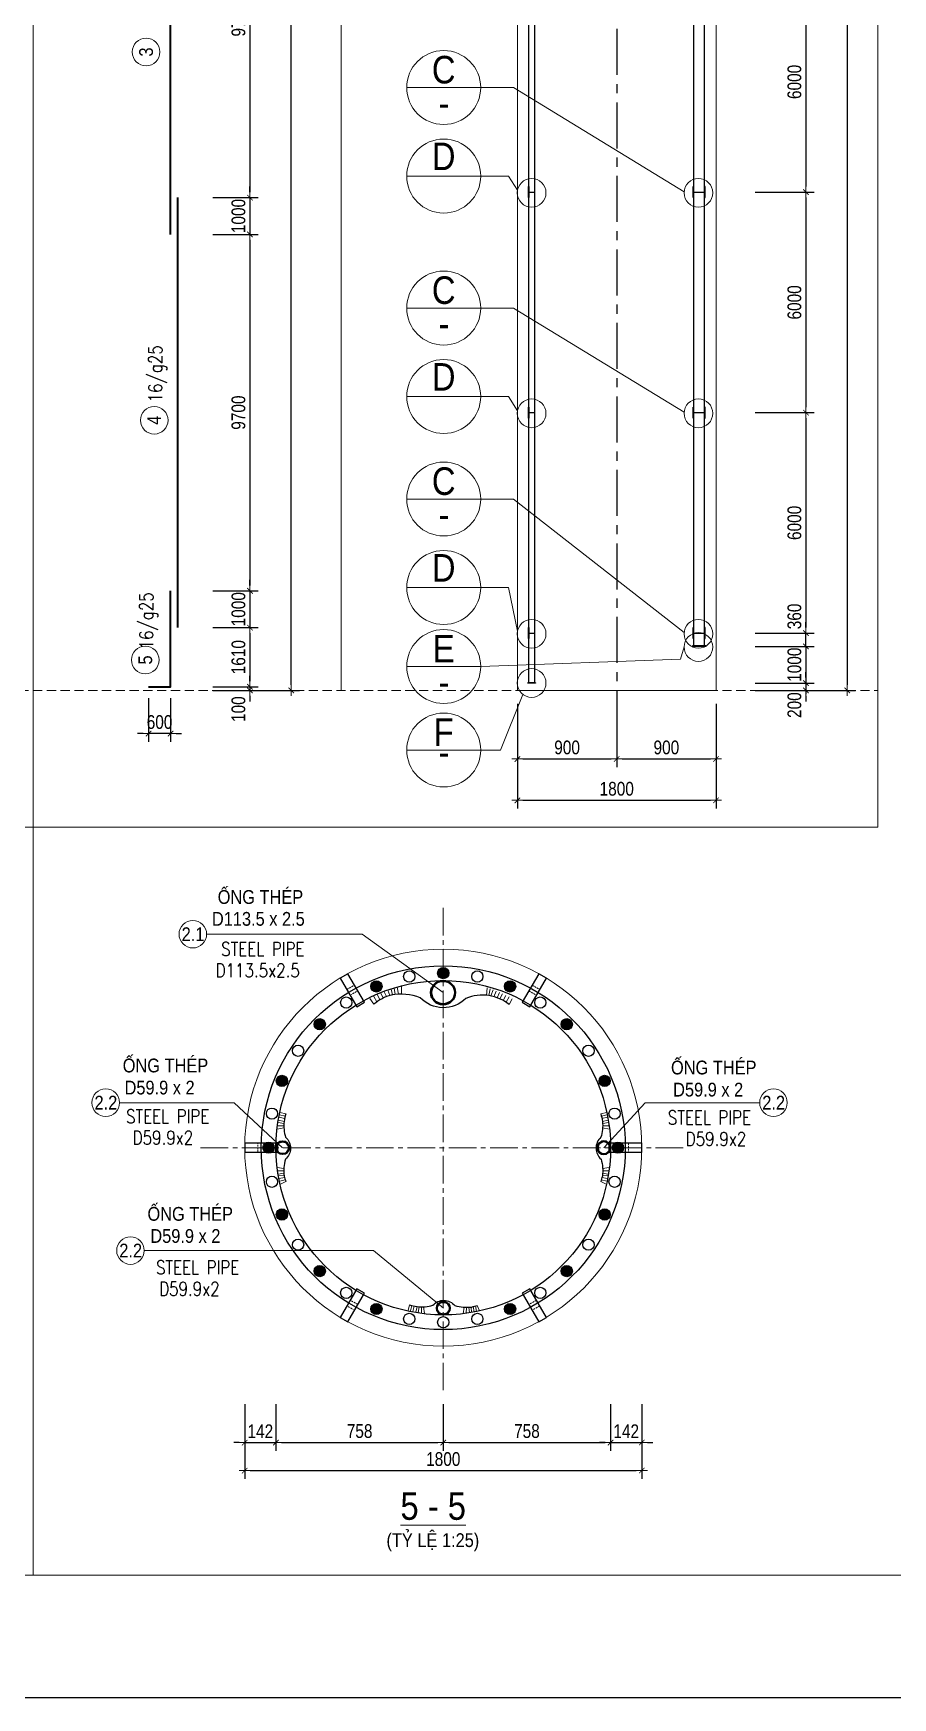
# Model space of a CAD drawing. Header units: millimetres. Extents: x -2123450 to -961021, y -260876 to 649159.
# Drawn here: x -1474766 to -1451394, y 317910 to 363203 of the extents above; entities that cross this region are included whole.
import ezdxf
from ezdxf.enums import TextEntityAlignment as Align

# ---------------------------------------------------------------- set-up
doc = ezdxf.new("R2010")
doc.units = ezdxf.units.MM
doc.header["$LTSCALE"] = 1000
doc.header["$MEASUREMENT"] = 0
doc.header["$PDMODE"] = 66
for name, pattern in [('CENTER', [2, 1.25, -0.25, 0.25, -0.25]), ('CENTER2', [1.125, 0.75, -0.125, 0.125, -0.125]), ('HIDDEN', [0.375, 0.25, -0.125])]:
    doc.linetypes.add(name, pattern=pattern)
doc.layers.get('0').update_dxf_attribs({"linetype": 'CONTINUOUS'})
doc.layers.get('DEFPOINTS').update_dxf_attribs({"linetype": 'CONTINUOUS'})
for name, color, linetype in [('01AXIS', 5, 'CENTER'), ('03BORER', 3, 'CONTINUOUS'), ('05STEEL', 4, 'CONTINUOUS'), ('KCS_BORDER', 3, 'CONTINUOUS'), ('NDC_S_REBAR DES.', 2, 'CONTINUOUS'), ('TEXT', 7, 'CONTINUOUS')]:
    doc.layers.add(name, color=color, linetype=linetype)
for name, color, linetype, lineweight in [('NDC_S_AXIS', 5, 'CENTER2', 15), ('NDC_S_CONTINUOUS', 3, 'CONTINUOUS', 20), ('NDC_S_DIM', 1, 'CONTINUOUS', 9), ('NDC_S_FOUNDATION NAME', 7, 'CONTINUOUS', 20), ('NDC_S_HATCH MATERIAL', 8, 'CONTINUOUS', 13), ('NDC_S_LEADER', 1, 'CONTINUOUS', 9), ('NDC_S_REBAR', 4, 'CONTINUOUS', 35), ('NDC_S_REBAR NO.', 7, 'CONTINUOUS', 20), ('NDC_S_REBAR NO. BOX', 1, 'CONTINUOUS', 9), ('NDC_S_REBAR SECTION', 6, 'CONTINUOUS', 25), ('NDC_S_STIRRUP', 2, 'CONTINUOUS', 25), ('NDC_S_VN TITLE', 6, 'CONTINUOUS', 9)]:
    doc.layers.add(name, color=color, linetype=linetype, lineweight=lineweight)
doc.styles.add('NDC_ARIAL', font='arial.ttf', dxfattribs={"width": 0.8})
doc.styles.add('NDC_ROMANS', font='romans.shx', dxfattribs={"width": 0.8, "bigfont": 'vns.shx'})
doc.styles.get("Standard").update_dxf_attribs({"font": 'romans.shx', "bigfont": 'vns.shx'})
doc.dimstyles.new('NDC_1-150', dxfattribs={"dimscale": 150, "dimtxt": 2.5, "dimasz": 1, "dimexe": 1.5, "dimexo": 0, "dimgap": 0.8, "dimtad": 1, "dimdec": 0, "dimdsep": 46, "dimtxsty": 'NDC_ARIAL', "dimblk": 'DIMMARK', "dimcen": 49999.938995, "dimdle": 1.5, "dimclrd": 1, "dimclre": 1, "dimclrt": 3, "dimadec": 0, "dimazin": 0, "dimtfac": 1, "dimtdec": 0, "dimtix": 1, "dimtmove": 2, "dimatfit": 3, "dimfxl": 1, "dimarcsym": 0})
doc.dimstyles.new('NDC_1-150(25)', dxfattribs={"dimscale": 150, "dimtxt": 2.5, "dimasz": 1, "dimexe": 1.5, "dimexo": 0, "dimgap": 0.8, "dimtad": 1, "dimdec": 0, "dimlfac": 0.166667, "dimdsep": 46, "dimtxsty": 'NDC_ARIAL', "dimblk": 'DIMMARK', "dimcen": 49999.938995, "dimdle": 1.5, "dimclrd": 1, "dimclre": 1, "dimclrt": 3, "dimadec": 0, "dimazin": 0, "dimtfac": 1, "dimtdec": 0, "dimtix": 1, "dimtmove": 2, "dimatfit": 3, "dimfxl": 1, "dimarcsym": 0})

# ---------------------------------------------------------------- blocks, each defined once
blk = doc.blocks.new('chi tiet noi coc')
at = {"layer": 'NDC_S_CONTINUOUS', "elevation": 0}
blk.add_lwpolyline([(-18668.8, 9456.5), (6089, 9456.5), (6089, -10892.5), (-18668.8, -10892.5)], close=True, dxfattribs=at)
blk = doc.blocks.new('detail_201409111408')
at = {"layer": '03BORER'}
blk.add_line((-25, 0), (25, 0), dxfattribs=at)
for points in [[(-26.9, -24.9), (-25, -24.9), (-25, 24.9), (-26.9, 24.9)], [(26.9, -24.9), (25, -24.9), (25, 24.9), (26.9, 24.9)]]:
    blk.add_lwpolyline(points, close=True, dxfattribs=at)
blk = doc.blocks.new('*U204')
at = {"layer": 'KCS_BORDER', "xscale": 6, "yscale": 6, "zscale": 6}
blk.add_blockref('detail_201409111408', (0, 0), dxfattribs=at)
blk = doc.blocks.new('detail_201409111407')
at = {"layer": 'KCS_BORDER'}
blk.add_line((-12.5, 0), (12.5, 0), dxfattribs=at)
for points in [[(-14.4, -24.9), (-12.5, -24.9), (-12.5, 24.9), (-14.4, 24.9)], [(14.4, -24.9), (12.5, -24.9), (12.5, 24.9), (14.4, 24.9)]]:
    blk.add_lwpolyline(points, close=True, dxfattribs=at)
blk = doc.blocks.new('*U205')
at = {"layer": 'KCS_BORDER', "xscale": 6, "yscale": 6, "zscale": 6}
blk.add_blockref('detail_201409111407', (0, 0), dxfattribs=at)
blk = doc.blocks.new('DIMMARK')
at = {"layer": 'NDC_S_DIM', "color": 1}
blk.add_line((-1.5, 0), (1, 0), dxfattribs=at)
at = {"layer": 'NDC_S_DIM', "color": 2, "const_width": 0.15}
blk.add_lwpolyline([(-0.5, -0.5), (0.5, 0.5)], dxfattribs=at)
blk = doc.blocks.new('*D2285')
at = {"layer": 'DEFPOINTS', "color": 0, "transparency": 16777216}
for p in [(44389, -36311), (44389, -42311), (45770, -42311)]:
    blk.add_point(p, dxfattribs=at)
at = {"layer": 'NDC_S_DIM', "color": 1, "lineweight": -2, "transparency": 16777216}
for p, q in [((44389, -36311), (45995, -36311)), ((45770, -36461), (45770, -42161)), ((44389, -42311), (45995, -42311))]:
    blk.add_line(p, q, dxfattribs=at)
at = {"layer": 'NDC_S_DIM', "color": 1, "lineweight": -2, "transparency": 16777216, "xscale": 150, "yscale": 150, "zscale": 150}
for p, rotation in [((45770, -36311), 90), ((45770, -42311), 270)]:
    blk.add_blockref('DIMMARK', p, dxfattribs=dict(at, rotation=rotation))
at = {"layer": 'NDC_S_DIM', "color": 3, "transparency": 16777216, "insert": (45458, -39311), "char_height": 375, "attachment_point": 5, "rotation": 90, "style": 'NDC_ARIAL'}
blk.add_mtext('6000', dxfattribs=at)
blk = doc.blocks.new('*D2286')
at = {"layer": 'DEFPOINTS', "color": 0, "transparency": 16777216}
for p in [(44389, -54671), (44389, -55671), (45770, -55671)]:
    blk.add_point(p, dxfattribs=at)
at = {"layer": 'NDC_S_DIM', "color": 1, "lineweight": -2, "transparency": 16777216}
for p, q in [((44389, -54671), (45995, -54671)), ((45770, -54521), (45770, -54371)), ((45770, -54671), (45770, -55671)), ((44389, -55671), (45995, -55671)), ((45770, -55821), (45770, -55971))]:
    blk.add_line(p, q, dxfattribs=at)
at = {"layer": 'NDC_S_DIM', "color": 1, "lineweight": -2, "transparency": 16777216, "xscale": 150, "yscale": 150, "zscale": 150}
for p, rotation in [((45770, -54671), 270), ((45770, -55671), 90)]:
    blk.add_blockref('DIMMARK', p, dxfattribs=dict(at, rotation=rotation))
at = {"layer": 'NDC_S_DIM', "color": 3, "transparency": 16777216, "insert": (45458, -55171), "char_height": 375, "attachment_point": 5, "rotation": 90, "style": 'NDC_ARIAL'}
blk.add_mtext('1000', dxfattribs=at)
blk = doc.blocks.new('*D2287')
at = {"layer": 'DEFPOINTS', "color": 0, "transparency": 16777216}
for p in [(44389, -55671), (44389, -55871), (45770, -55871)]:
    blk.add_point(p, dxfattribs=at)
at = {"layer": 'NDC_S_DIM', "color": 1, "lineweight": -2, "transparency": 16777216}
for p, q in [((44389, -55671), (45995, -55671)), ((45770, -55521), (45770, -55371)), ((45770, -55671), (45770, -55871)), ((44389, -55871), (45995, -55871)), ((45770, -56021), (45770, -56171))]:
    blk.add_line(p, q, dxfattribs=at)
at = {"layer": 'NDC_S_DIM', "color": 1, "lineweight": -2, "transparency": 16777216, "xscale": 150, "yscale": 150, "zscale": 150}
for p, rotation in [((45770, -55671), 270), ((45770, -55871), 90)]:
    blk.add_blockref('DIMMARK', p, dxfattribs=dict(at, rotation=rotation))
at = {"layer": 'NDC_S_DIM', "color": 3, "transparency": 16777216, "insert": (45458, -56270), "char_height": 375, "attachment_point": 5, "rotation": 90, "style": 'NDC_ARIAL'}
blk.add_mtext('200', dxfattribs=at)
blk = doc.blocks.new('*D2288')
at = {"layer": 'DEFPOINTS', "color": 0, "transparency": 16777216}
for p in [(44389, -5871), (44389, -55871), (46895, -55871)]:
    blk.add_point(p, dxfattribs=at)
at = {"layer": 'NDC_S_DIM', "color": 1, "lineweight": -2, "transparency": 16777216}
for p, q in [((44389, -5871), (47120, -5871)), ((46895, -6021), (46895, -55721)), ((44389, -55871), (47120, -55871))]:
    blk.add_line(p, q, dxfattribs=at)
at = {"layer": 'NDC_S_DIM', "color": 1, "lineweight": -2, "transparency": 16777216, "xscale": 150, "yscale": 150, "zscale": 150}
for p, rotation in [((46895, -5871), 90), ((46895, -55871), 270)]:
    blk.add_blockref('DIMMARK', p, dxfattribs=dict(at, rotation=rotation))
at = {"layer": 'NDC_S_DIM', "color": 3, "transparency": 16777216, "insert": (46583, -30871), "char_height": 375, "attachment_point": 5, "rotation": 90, "style": 'NDC_ARIAL'}
blk.add_mtext('50000', dxfattribs=at)
blk = doc.blocks.new('*D2292')
at = {"layer": 'DEFPOINTS', "color": 0, "transparency": 16777216}
for p in [(29642, -32761), (29642, -42461), (30650, -42461)]:
    blk.add_point(p, dxfattribs=at)
at = {"layer": 'NDC_S_DIM', "color": 1, "lineweight": -2, "transparency": 16777216}
for p, q in [((29642, -32761), (30875, -32761)), ((30650, -32911), (30650, -42311)), ((29642, -42461), (30875, -42461))]:
    blk.add_line(p, q, dxfattribs=at)
at = {"layer": 'NDC_S_DIM', "color": 1, "lineweight": -2, "transparency": 16777216, "xscale": 150, "yscale": 150, "zscale": 150}
for p, rotation in [((30650, -32761), 90), ((30650, -42461), 270)]:
    blk.add_blockref('DIMMARK', p, dxfattribs=dict(at, rotation=rotation))
at = {"layer": 'NDC_S_DIM', "color": 3, "transparency": 16777216, "insert": (30338, -37611), "char_height": 375, "attachment_point": 5, "rotation": 90, "style": 'NDC_ARIAL'}
blk.add_mtext('9700', dxfattribs=at)
blk = doc.blocks.new('*D2293')
at = {"layer": 'DEFPOINTS', "color": 0, "transparency": 16777216}
for p in [(29642, -42461), (29642, -43461), (30650, -43461)]:
    blk.add_point(p, dxfattribs=at)
at = {"layer": 'NDC_S_DIM', "color": 1, "lineweight": -2, "transparency": 16777216}
for p, q in [((29642, -42461), (30875, -42461)), ((30650, -42311), (30650, -42161)), ((30650, -42461), (30650, -43461)), ((29642, -43461), (30875, -43461)), ((30650, -43611), (30650, -43761))]:
    blk.add_line(p, q, dxfattribs=at)
at = {"layer": 'NDC_S_DIM', "color": 1, "lineweight": -2, "transparency": 16777216, "xscale": 150, "yscale": 150, "zscale": 150}
for p, rotation in [((30650, -42461), 270), ((30650, -43461), 90)]:
    blk.add_blockref('DIMMARK', p, dxfattribs=dict(at, rotation=rotation))
at = {"layer": 'NDC_S_DIM', "color": 3, "transparency": 16777216, "insert": (30338, -42961), "char_height": 375, "attachment_point": 5, "rotation": 90, "style": 'NDC_ARIAL'}
blk.add_mtext('1000', dxfattribs=at)
blk = doc.blocks.new('*D2294')
at = {"layer": 'DEFPOINTS', "color": 0, "transparency": 16777216}
for p in [(29642, -43461), (29642, -53161), (30650, -53161)]:
    blk.add_point(p, dxfattribs=at)
at = {"layer": 'NDC_S_DIM', "color": 1, "lineweight": -2, "transparency": 16777216}
for p, q in [((29642, -43461), (30875, -43461)), ((30650, -43611), (30650, -53011)), ((29642, -53161), (30875, -53161))]:
    blk.add_line(p, q, dxfattribs=at)
at = {"layer": 'NDC_S_DIM', "color": 1, "lineweight": -2, "transparency": 16777216, "xscale": 150, "yscale": 150, "zscale": 150}
for p, rotation in [((30650, -43461), 90), ((30650, -53161), 270)]:
    blk.add_blockref('DIMMARK', p, dxfattribs=dict(at, rotation=rotation))
at = {"layer": 'NDC_S_DIM', "color": 3, "transparency": 16777216, "insert": (30338, -48311), "char_height": 375, "attachment_point": 5, "rotation": 90, "style": 'NDC_ARIAL'}
blk.add_mtext('9700', dxfattribs=at)
blk = doc.blocks.new('*D2295')
at = {"layer": 'DEFPOINTS', "color": 0, "transparency": 16777216}
for p in [(29642, -55771), (29642, -55871), (30650, -55871)]:
    blk.add_point(p, dxfattribs=at)
at = {"layer": 'NDC_S_DIM', "color": 1, "lineweight": -2, "transparency": 16777216}
for p, q in [((30650, -55621), (30650, -55471)), ((29642, -55771), (30875, -55771)), ((29642, -55871), (30875, -55871)), ((30650, -55771), (30650, -55871)), ((30650, -56021), (30650, -56171))]:
    blk.add_line(p, q, dxfattribs=at)
at = {"layer": 'NDC_S_DIM', "color": 1, "lineweight": -2, "transparency": 16777216, "xscale": 150, "yscale": 150, "zscale": 150}
for p, rotation in [((30650, -55771), 270), ((30650, -55871), 90)]:
    blk.add_blockref('DIMMARK', p, dxfattribs=dict(at, rotation=rotation))
at = {"layer": 'NDC_S_DIM', "color": 3, "transparency": 16777216, "insert": (30338, -56380), "char_height": 375, "attachment_point": 5, "rotation": 90, "style": 'NDC_ARIAL'}
blk.add_mtext('100', dxfattribs=at)
blk = doc.blocks.new('*D2296')
at = {"layer": 'DEFPOINTS', "color": 0, "transparency": 16777216}
for p in [(29642, -5871), (31775, -5871), (29642, -55871)]:
    blk.add_point(p, dxfattribs=at)
at = {"layer": 'NDC_S_DIM', "color": 1, "lineweight": -2, "transparency": 16777216}
for p, q in [((29642, -5871), (32000, -5871)), ((31775, -55721), (31775, -6021)), ((29642, -55871), (32000, -55871))]:
    blk.add_line(p, q, dxfattribs=at)
at = {"layer": 'NDC_S_DIM', "color": 1, "lineweight": -2, "transparency": 16777216, "xscale": 150, "yscale": 150, "zscale": 150}
for p, rotation in [((31775, -5871), 90), ((31775, -55871), 270)]:
    blk.add_blockref('DIMMARK', p, dxfattribs=dict(at, rotation=rotation))
at = {"layer": 'NDC_S_DIM', "color": 3, "transparency": 16777216, "insert": (31463, -30871), "char_height": 375, "attachment_point": 5, "rotation": 90, "style": 'NDC_ARIAL'}
blk.add_mtext('50000', dxfattribs=at)
blk = doc.blocks.new('*D2297')
at = {"layer": 'DEFPOINTS', "color": 0, "transparency": 16777216}
for p in [(44389, -42311), (44389, -48311), (45770, -48311)]:
    blk.add_point(p, dxfattribs=at)
at = {"layer": 'NDC_S_DIM', "color": 1, "lineweight": -2, "transparency": 16777216}
for p, q in [((44389, -42311), (45995, -42311)), ((45770, -42461), (45770, -48161)), ((44389, -48311), (45995, -48311))]:
    blk.add_line(p, q, dxfattribs=at)
at = {"layer": 'NDC_S_DIM', "color": 1, "lineweight": -2, "transparency": 16777216, "xscale": 150, "yscale": 150, "zscale": 150}
for p, rotation in [((45770, -42311), 90), ((45770, -48311), 270)]:
    blk.add_blockref('DIMMARK', p, dxfattribs=dict(at, rotation=rotation))
at = {"layer": 'NDC_S_DIM', "color": 3, "transparency": 16777216, "insert": (45458, -45311), "char_height": 375, "attachment_point": 5, "rotation": 90, "style": 'NDC_ARIAL'}
blk.add_mtext('6000', dxfattribs=at)
blk = doc.blocks.new('*D2260')
at = {"layer": 'DEFPOINTS', "color": 0, "transparency": 16777216}
for p in [(37925, -56235), (40625, -56235), (40625, -57736)]:
    blk.add_point(p, dxfattribs=at)
at = {"layer": 'NDC_S_DIM', "color": 1, "lineweight": -2, "transparency": 16777216}
for p, q in [((37925, -56235), (37925, -57961)), ((40625, -56235), (40625, -57961)), ((38075, -57736), (40475, -57736))]:
    blk.add_line(p, q, dxfattribs=at)
at = {"layer": 'NDC_S_DIM', "color": 1, "lineweight": -2, "transparency": 16777216, "xscale": 150, "yscale": 150, "zscale": 150, "rotation": 180}
blk.add_blockref('DIMMARK', (37925, -57736), dxfattribs=at)
at = {"layer": 'NDC_S_DIM', "color": 1, "lineweight": -2, "transparency": 16777216, "xscale": 150, "yscale": 150, "zscale": 150}
blk.add_blockref('DIMMARK', (40625, -57736), dxfattribs=at)
at = {"layer": 'NDC_S_DIM', "color": 3, "transparency": 16777216, "insert": (39275, -57424), "char_height": 375, "attachment_point": 5, "style": 'NDC_ARIAL'}
blk.add_mtext('900', dxfattribs=at)
blk = doc.blocks.new('*D2261')
at = {"layer": 'DEFPOINTS', "color": 0, "transparency": 16777216}
for p in [(40625, -56235), (43325, -56235), (43325, -57736)]:
    blk.add_point(p, dxfattribs=at)
at = {"layer": 'NDC_S_DIM', "color": 1, "lineweight": -2, "transparency": 16777216}
for p, q in [((40625, -56235), (40625, -57961)), ((43325, -56235), (43325, -57961)), ((40775, -57736), (43175, -57736))]:
    blk.add_line(p, q, dxfattribs=at)
at = {"layer": 'NDC_S_DIM', "color": 1, "lineweight": -2, "transparency": 16777216, "xscale": 150, "yscale": 150, "zscale": 150, "rotation": 180}
blk.add_blockref('DIMMARK', (40625, -57736), dxfattribs=at)
at = {"layer": 'NDC_S_DIM', "color": 1, "lineweight": -2, "transparency": 16777216, "xscale": 150, "yscale": 150, "zscale": 150}
blk.add_blockref('DIMMARK', (43325, -57736), dxfattribs=at)
at = {"layer": 'NDC_S_DIM', "color": 3, "transparency": 16777216, "insert": (41975, -57424), "char_height": 375, "attachment_point": 5, "style": 'NDC_ARIAL'}
blk.add_mtext('900', dxfattribs=at)
blk = doc.blocks.new('*D2262')
at = {"layer": 'DEFPOINTS', "color": 0, "transparency": 16777216}
for p in [(37925, -56235), (43325, -56235), (43325, -58861)]:
    blk.add_point(p, dxfattribs=at)
at = {"layer": 'NDC_S_DIM', "color": 1, "lineweight": -2, "transparency": 16777216}
for p, q in [((37925, -56235), (37925, -59086)), ((43325, -56235), (43325, -59086)), ((38075, -58861), (43175, -58861))]:
    blk.add_line(p, q, dxfattribs=at)
at = {"layer": 'NDC_S_DIM', "color": 1, "lineweight": -2, "transparency": 16777216, "xscale": 150, "yscale": 150, "zscale": 150, "rotation": 180}
blk.add_blockref('DIMMARK', (37925, -58861), dxfattribs=at)
at = {"layer": 'NDC_S_DIM', "color": 1, "lineweight": -2, "transparency": 16777216, "xscale": 150, "yscale": 150, "zscale": 150}
blk.add_blockref('DIMMARK', (43325, -58861), dxfattribs=at)
at = {"layer": 'NDC_S_DIM', "color": 3, "transparency": 16777216, "insert": (40625, -58549), "char_height": 375, "attachment_point": 5, "style": 'NDC_ARIAL'}
blk.add_mtext('1800', dxfattribs=at)
blk = doc.blocks.new('*D2263')
at = {"layer": 'DEFPOINTS', "color": 0, "transparency": 16777216}
for p in [(27891, -56079), (28491, -56079), (27891, -57045)]:
    blk.add_point(p, dxfattribs=at)
at = {"layer": 'NDC_S_DIM', "color": 1, "lineweight": -2, "transparency": 16777216}
for p, q in [((27891, -56079), (27891, -57270)), ((28491, -56079), (28491, -57270)), ((27741, -57045), (27591, -57045)), ((28491, -57045), (27891, -57045)), ((28641, -57045), (28791, -57045))]:
    blk.add_line(p, q, dxfattribs=at)
at = {"layer": 'NDC_S_DIM', "color": 1, "lineweight": -2, "transparency": 16777216, "xscale": 150, "yscale": 150, "zscale": 150}
blk.add_blockref('DIMMARK', (27891, -57045), dxfattribs=at)
at = {"layer": 'NDC_S_DIM', "color": 1, "lineweight": -2, "transparency": 16777216, "xscale": 150, "yscale": 150, "zscale": 150, "rotation": 180}
blk.add_blockref('DIMMARK', (28491, -57045), dxfattribs=at)
at = {"layer": 'NDC_S_DIM', "color": 3, "transparency": 16777216, "insert": (28191, -56733), "char_height": 375, "attachment_point": 5, "style": 'NDC_ARIAL'}
blk.add_mtext('600', dxfattribs=at)
blk = doc.blocks.new('*D2265')
at = {"layer": 'DEFPOINTS', "color": 0, "transparency": 16777216}
for p in [(44389, -48311), (44389, -54311), (45770, -54311)]:
    blk.add_point(p, dxfattribs=at)
at = {"layer": 'NDC_S_DIM', "color": 1, "lineweight": -2, "transparency": 16777216}
for p, q in [((44389, -48311), (45995, -48311)), ((45770, -48461), (45770, -54161)), ((44389, -54311), (45995, -54311))]:
    blk.add_line(p, q, dxfattribs=at)
at = {"layer": 'NDC_S_DIM', "color": 1, "lineweight": -2, "transparency": 16777216, "xscale": 150, "yscale": 150, "zscale": 150}
for p, rotation in [((45770, -48311), 90), ((45770, -54311), 270)]:
    blk.add_blockref('DIMMARK', p, dxfattribs=dict(at, rotation=rotation))
at = {"layer": 'NDC_S_DIM', "color": 3, "transparency": 16777216, "insert": (45458, -51311), "char_height": 375, "attachment_point": 5, "rotation": 90, "style": 'NDC_ARIAL'}
blk.add_mtext('6000', dxfattribs=at)
blk = doc.blocks.new('*D2266')
at = {"layer": 'DEFPOINTS', "color": 0, "transparency": 16777216}
for p in [(29642, -53161), (29642, -54161), (30650, -54161)]:
    blk.add_point(p, dxfattribs=at)
at = {"layer": 'NDC_S_DIM', "color": 1, "lineweight": -2, "transparency": 16777216}
for p, q in [((30650, -53011), (30650, -52861)), ((29642, -53161), (30875, -53161)), ((30650, -53161), (30650, -54161)), ((29642, -54161), (30875, -54161)), ((30650, -54311), (30650, -54461))]:
    blk.add_line(p, q, dxfattribs=at)
at = {"layer": 'NDC_S_DIM', "color": 1, "lineweight": -2, "transparency": 16777216, "xscale": 150, "yscale": 150, "zscale": 150}
for p, rotation in [((30650, -53161), 270), ((30650, -54161), 90)]:
    blk.add_blockref('DIMMARK', p, dxfattribs=dict(at, rotation=rotation))
at = {"layer": 'NDC_S_DIM', "color": 3, "transparency": 16777216, "insert": (30338, -53661), "char_height": 375, "attachment_point": 5, "rotation": 90, "style": 'NDC_ARIAL'}
blk.add_mtext('1000', dxfattribs=at)
blk = doc.blocks.new('*D2267')
at = {"layer": 'DEFPOINTS', "color": 0, "transparency": 16777216}
for p in [(29642, -54161), (29642, -55771), (30650, -55771)]:
    blk.add_point(p, dxfattribs=at)
at = {"layer": 'NDC_S_DIM', "color": 1, "lineweight": -2, "transparency": 16777216}
for p, q in [((29642, -54161), (30875, -54161)), ((30650, -54311), (30650, -55621)), ((29642, -55771), (30875, -55771))]:
    blk.add_line(p, q, dxfattribs=at)
at = {"layer": 'NDC_S_DIM', "color": 1, "lineweight": -2, "transparency": 16777216, "xscale": 150, "yscale": 150, "zscale": 150}
for p, rotation in [((30650, -54161), 90), ((30650, -55771), 270)]:
    blk.add_blockref('DIMMARK', p, dxfattribs=dict(at, rotation=rotation))
at = {"layer": 'NDC_S_DIM', "color": 3, "transparency": 16777216, "insert": (30338, -54966), "char_height": 375, "attachment_point": 5, "rotation": 90, "style": 'NDC_ARIAL'}
blk.add_mtext('1610', dxfattribs=at)
blk = doc.blocks.new('*D2277')
at = {"layer": 'DEFPOINTS', "color": 0, "transparency": 16777216}
for p in [(44389, -54311), (45770, -54311), (44389, -54671)]:
    blk.add_point(p, dxfattribs=at)
at = {"layer": 'NDC_S_DIM', "color": 1, "lineweight": -2, "transparency": 16777216}
for p, q in [((44389, -54311), (45995, -54311)), ((45770, -54161), (45770, -54011)), ((45770, -54671), (45770, -54311)), ((44389, -54671), (45995, -54671)), ((45770, -54821), (45770, -54971))]:
    blk.add_line(p, q, dxfattribs=at)
at = {"layer": 'NDC_S_DIM', "color": 1, "lineweight": -2, "transparency": 16777216, "xscale": 150, "yscale": 150, "zscale": 150}
for p, rotation in [((45770, -54311), 270), ((45770, -54671), 90)]:
    blk.add_blockref('DIMMARK', p, dxfattribs=dict(at, rotation=rotation))
at = {"layer": 'NDC_S_DIM', "color": 3, "transparency": 16777216, "insert": (45458, -53857), "char_height": 375, "attachment_point": 5, "rotation": 90, "style": 'NDC_ARIAL'}
blk.add_mtext('360', dxfattribs=at)
blk = doc.blocks.new('CHI TIET COC DAI TRA')
at = {"layer": 'NDC_S_CONTINUOUS'}
for p, q in [((0, 0), (0, -59594)), ((0, 0), (0, -59594)), ((0, -79943), (36168.2, -79943))]:
    blk.add_line(p, q, dxfattribs=at)
blk.add_lwpolyline([(0, -59594), (-22969.1, -59594), (-22969.1, -79943), (0, -79943)], dxfattribs=at)
blk = doc.blocks.new('*U156')
at = {"layer": 'NDC_S_CONTINUOUS'}
blk.add_circle((0, 0), 5400, dxfattribs=at)
at = {"layer": 'NDC_S_STIRRUP'}
blk.add_circle((0, 0), 4950, dxfattribs=at)
blk.add_circle((0, 0), 4950, dxfattribs=at)
blk = doc.blocks.new('*D266')
at = {"layer": 'DEFPOINTS', "color": 0, "transparency": 16777216}
for p in [(-1469017, 325895), (-1468167, 325895), (-1468167, 324853)]:
    blk.add_point(p, dxfattribs=at)
at = {"layer": 'NDC_S_DIM', "color": 1, "lineweight": -2, "transparency": 16777216}
for p, q in [((-1469017, 325895), (-1469017, 324628)), ((-1468167, 325895), (-1468167, 324628)), ((-1469167, 324853), (-1469317, 324853)), ((-1469017, 324853), (-1468167, 324853)), ((-1468017, 324853), (-1467867, 324853))]:
    blk.add_line(p, q, dxfattribs=at)
at = {"layer": 'NDC_S_DIM', "color": 1, "lineweight": -2, "transparency": 16777216, "xscale": 150, "yscale": 150, "zscale": 150}
blk.add_blockref('DIMMARK', (-1469017, 324853), dxfattribs=at)
at = {"layer": 'NDC_S_DIM', "color": 1, "lineweight": -2, "transparency": 16777216, "xscale": 150, "yscale": 150, "zscale": 150, "rotation": 180}
blk.add_blockref('DIMMARK', (-1468167, 324853), dxfattribs=at)
at = {"layer": 'NDC_S_DIM', "color": 3, "transparency": 16777216, "insert": (-1468592, 325161), "char_height": 375, "attachment_point": 5, "style": 'NDC_ARIAL'}
blk.add_mtext('142', dxfattribs=at)
blk = doc.blocks.new('*D267')
at = {"layer": 'DEFPOINTS', "color": 0, "transparency": 16777216}
for p in [(-1468167, 325895), (-1463617, 325895), (-1463617, 324853)]:
    blk.add_point(p, dxfattribs=at)
at = {"layer": 'NDC_S_DIM', "color": 1, "lineweight": -2, "transparency": 16777216}
for p, q in [((-1468167, 325895), (-1468167, 324628)), ((-1463617, 325895), (-1463617, 324628)), ((-1468017, 324853), (-1463767, 324853))]:
    blk.add_line(p, q, dxfattribs=at)
at = {"layer": 'NDC_S_DIM', "color": 1, "lineweight": -2, "transparency": 16777216, "xscale": 150, "yscale": 150, "zscale": 150, "rotation": 180}
blk.add_blockref('DIMMARK', (-1468167, 324853), dxfattribs=at)
at = {"layer": 'NDC_S_DIM', "color": 1, "lineweight": -2, "transparency": 16777216, "xscale": 150, "yscale": 150, "zscale": 150}
blk.add_blockref('DIMMARK', (-1463617, 324853), dxfattribs=at)
at = {"layer": 'NDC_S_DIM', "color": 3, "transparency": 16777216, "insert": (-1465892, 325164), "char_height": 375, "attachment_point": 5, "style": 'NDC_ARIAL'}
blk.add_mtext('758', dxfattribs=at)
blk = doc.blocks.new('*D268')
at = {"layer": 'DEFPOINTS', "color": 0, "transparency": 16777216}
for p in [(-1463617, 325895), (-1459067, 325895), (-1459067, 324853)]:
    blk.add_point(p, dxfattribs=at)
at = {"layer": 'NDC_S_DIM', "color": 1, "lineweight": -2, "transparency": 16777216}
for p, q in [((-1463617, 325895), (-1463617, 324628)), ((-1459067, 325895), (-1459067, 324628)), ((-1463467, 324853), (-1459217, 324853))]:
    blk.add_line(p, q, dxfattribs=at)
at = {"layer": 'NDC_S_DIM', "color": 1, "lineweight": -2, "transparency": 16777216, "xscale": 150, "yscale": 150, "zscale": 150, "rotation": 180}
blk.add_blockref('DIMMARK', (-1463617, 324853), dxfattribs=at)
at = {"layer": 'NDC_S_DIM', "color": 1, "lineweight": -2, "transparency": 16777216, "xscale": 150, "yscale": 150, "zscale": 150}
blk.add_blockref('DIMMARK', (-1459067, 324853), dxfattribs=at)
at = {"layer": 'NDC_S_DIM', "color": 3, "transparency": 16777216, "insert": (-1461342, 325164), "char_height": 375, "attachment_point": 5, "style": 'NDC_ARIAL'}
blk.add_mtext('758', dxfattribs=at)
blk = doc.blocks.new('*D269')
at = {"layer": 'DEFPOINTS', "color": 0, "transparency": 16777216}
for p in [(-1459067, 325895), (-1458217, 325895), (-1458217, 324853)]:
    blk.add_point(p, dxfattribs=at)
at = {"layer": 'NDC_S_DIM', "color": 1, "lineweight": -2, "transparency": 16777216}
for p, q in [((-1459067, 325895), (-1459067, 324628)), ((-1458217, 325895), (-1458217, 324628)), ((-1459217, 324853), (-1459367, 324853)), ((-1459067, 324853), (-1458217, 324853)), ((-1458067, 324853), (-1457917, 324853))]:
    blk.add_line(p, q, dxfattribs=at)
at = {"layer": 'NDC_S_DIM', "color": 1, "lineweight": -2, "transparency": 16777216, "xscale": 150, "yscale": 150, "zscale": 150}
blk.add_blockref('DIMMARK', (-1459067, 324853), dxfattribs=at)
at = {"layer": 'NDC_S_DIM', "color": 1, "lineweight": -2, "transparency": 16777216, "xscale": 150, "yscale": 150, "zscale": 150, "rotation": 180}
blk.add_blockref('DIMMARK', (-1458217, 324853), dxfattribs=at)
at = {"layer": 'NDC_S_DIM', "color": 3, "transparency": 16777216, "insert": (-1458642, 325161), "char_height": 375, "attachment_point": 5, "style": 'NDC_ARIAL'}
blk.add_mtext('142', dxfattribs=at)
blk = doc.blocks.new('*D270')
at = {"layer": 'DEFPOINTS', "color": 0, "transparency": 16777216}
for p in [(-1469017, 325895), (-1458217, 325895), (-1458217, 324091)]:
    blk.add_point(p, dxfattribs=at)
at = {"layer": 'NDC_S_DIM', "color": 1, "lineweight": -2, "transparency": 16777216}
for p, q in [((-1469017, 325895), (-1469017, 323866)), ((-1458217, 325895), (-1458217, 323866)), ((-1468867, 324091), (-1458367, 324091))]:
    blk.add_line(p, q, dxfattribs=at)
at = {"layer": 'NDC_S_DIM', "color": 1, "lineweight": -2, "transparency": 16777216, "xscale": 150, "yscale": 150, "zscale": 150, "rotation": 180}
blk.add_blockref('DIMMARK', (-1469017, 324091), dxfattribs=at)
at = {"layer": 'NDC_S_DIM', "color": 1, "lineweight": -2, "transparency": 16777216, "xscale": 150, "yscale": 150, "zscale": 150}
blk.add_blockref('DIMMARK', (-1458217, 324091), dxfattribs=at)
at = {"layer": 'NDC_S_DIM', "color": 3, "transparency": 16777216, "insert": (-1463617, 324402), "char_height": 375, "attachment_point": 5, "style": 'NDC_ARIAL'}
blk.add_mtext('1800', dxfattribs=at)
blk = doc.blocks.new('ưeqwewe')
at = {"layer": '05STEEL', "color": 4}
blk.add_lwpolyline([(-1487886, 328815, 0.123663), (-1487656, 329371, 0.128024), (-1487741, 330000, -0.427682), (-1487741, 331236, 0.132008), (-1487681, 332031, 0.107548), (-1487939, 332493, 0.020618)], format="xyb", dxfattribs=at)
at = {"layer": 'NDC_S_HATCH MATERIAL'}
for p, q in [((-1487939, 332493), (-1487786, 332607)), ((-1487876, 332415), (-1487730, 332504)), ((-1487819, 332333), (-1487678, 332403)), ((-1487769, 332246), (-1487633, 332308)), ((-1487726, 332154), (-1487593, 332217)), ((-1487693, 332068), (-1487554, 332124)), ((-1487674, 331991), (-1487518, 332029)), ((-1487664, 331916), (-1487489, 331949)), ((-1487657, 331833), (-1487462, 331869)), ((-1487654, 331745), (-1487426, 331751)), ((-1487665, 329316), (-1487499, 329257)), ((-1487656, 329371), (-1487472, 329337)), ((-1487650, 329436), (-1487444, 329424)), ((-1487831, 328896), (-1487683, 328823)), ((-1487784, 328977), (-1487641, 328910)), ((-1487741, 329068), (-1487599, 329006)), ((-1487710, 329148), (-1487564, 329088)), ((-1487685, 329232), (-1487531, 329173)), ((-1487886, 328815), (-1487729, 328733))]:
    blk.add_line(p, q, dxfattribs=at)
at = {"layer": 'NDC_S_REBAR'}
for radius in [330, 315]:
    blk.add_circle((-1487594, 330618), radius, dxfattribs=at)
blk = doc.blocks.new('HAN DAI')
at = {"layer": '05STEEL', "color": 4}
blk.add_lwpolyline([(-307567, 288279, 0.02201), (-307612, 288076, 0.102878), (-307569, 287644, -0.455013), (-307575, 287047, 0.096416), (-307610, 286589, -0.01258), (-307567, 286440, 0.020618)], format="xyb", dxfattribs=at)
at = {"layer": 'NDC_S_HATCH MATERIAL'}
for p, q in [((-307612, 288073), (-307762, 288110)), ((-307597, 288152), (-307747, 288189)), ((-307583, 288217), (-307732, 288254)), ((-307567, 288279), (-307718, 288316)), ((-307616, 287903), (-307800, 287868)), ((-307618, 287953), (-307788, 287955)), ((-307617, 288015), (-307775, 288042)), ((-307616, 286791), (-307797, 286822)), ((-307618, 286730), (-307784, 286735)), ((-307616, 286670), (-307768, 286643)), ((-307612, 286608), (-307759, 286591)), ((-307598, 286552), (-307745, 286521)), ((-307579, 286488), (-307730, 286453)), ((-307567, 286440), (-307710, 286372))]:
    blk.add_line(p, q, dxfattribs=at)
blk = doc.blocks.new('qưeqeqew')
at = {"layer": 'NDC_S_REBAR'}
for radius in [180, 168]:
    blk.add_circle((180, 0), radius, dxfattribs=at)
at = {"layer": 'NDC_S_DIM'}
blk.add_blockref('HAN DAI', (307832, -287360), dxfattribs=at)
blk = doc.blocks.new('*U155')
at = {"layer": 'NDC_S_CONTINUOUS'}
blk.add_circle((0, 0), 5400, dxfattribs=at)
at = {"layer": 'NDC_S_STIRRUP'}
for radius in [4950, 4550]:
    blk.add_circle((0, 0), radius, dxfattribs=at)
blk = doc.blocks.new('MC7')
at = {"layer": '03BORER'}
blk.add_lwpolyline([(-277807, 378710), (-275557, 378710), (-275557, 379310), (-277807, 379310)], close=True, dxfattribs=at)
at = {"layer": 'NDC_S_HATCH MATERIAL', "linetype": 'HIDDEN', "ltscale": 0.5}
for p, q in [((-276907, 378710), (-276907, 379310)), ((-276457, 378710), (-276457, 379310))]:
    blk.add_line(p, q, dxfattribs=at)
blk = doc.blocks.new('*U207')
at = {"layer": 'NDC_S_DIM', "xscale": 0.4, "yscale": 0.4, "zscale": 0.4}
blk.add_blockref('MC7', (110673, -151604), dxfattribs=at)
blk = doc.blocks.new('*U829')
at = {"color": 0, "linetype": 'ByBlock', "lineweight": -2, "transparency": 16777216}
blk.add_blockref('*U207', (0, 0), dxfattribs=at)
blk = doc.blocks.new('*U830')
at = {"layer": '03BORER', "color": 0, "linetype": 'ByBlock', "lineweight": -2, "transparency": 16777216}
for p, rotation in [((-1445695, 356744), 299.9999999999999), ((-1440745, 356744), 239.9999999999999), ((-1438270, 352458), 180), ((-1445695, 348171), 59.99999999999999), ((-1440745, 348171), 120)]:
    blk.add_blockref('*U829', p, dxfattribs=dict(at, rotation=rotation))
blk.add_blockref('*U829', (-1448170, 352458), dxfattribs=at)
blk = doc.blocks.new('21231')
at = {"layer": 'NDC_S_REBAR SECTION'}
h = blk.add_hatch(color=256, dxfattribs=at)
h.dxf.hatch_style = 1
edge = h.paths.add_edge_path()
edge.add_arc((-522, -406), 153, 0, 360)
blk.add_circle((-522, -406), 153, dxfattribs=at)
blk = doc.blocks.new('*U209')
at = {"color": 1}
blk.add_blockref('21231', (522, 406), dxfattribs=at)
blk = doc.blocks.new('*U831')
at = {"color": 0, "linetype": 'ByBlock', "lineweight": -2, "transparency": 16777216, "rotation": 180}
blk.add_blockref('*U209', (0, 0), dxfattribs=at)
blk = doc.blocks.new('*U832')
at = {"layer": '03BORER', "color": 0, "linetype": 'ByBlock', "lineweight": -2, "transparency": 16777216}
blk.add_blockref('*U831', (-1443220, 376956), dxfattribs=at)
for p, rotation in [((-1445038, 376594), 22.5), ((-1441402, 376594), 337.4999999999999), ((-1446579, 375565), 45.00000000000001), ((-1439861, 375565), 315), ((-1447608, 374024), 67.5), ((-1438831, 374024), 292.4999999999999), ((-1447970, 372206), 90), ((-1438470, 372206), 270), ((-1447608, 370388), 112.5), ((-1438831, 370388), 247.5), ((-1446579, 368847), 135), ((-1439861, 368847), 225), ((-1445038, 367817), 157.5), ((-1441402, 367817), 202.4999999999999), ((-1443220, 367456), 180)]:
    blk.add_blockref('*U831', p, dxfattribs=dict(at, rotation=rotation))
blk = doc.blocks.new('*U210')
at = {"layer": 'NDC_S_REBAR SECTION'}
blk.add_circle((0, 0), 153, dxfattribs=at)
blk = doc.blocks.new('*U833')
at = {"color": 0, "linetype": 'ByBlock', "lineweight": -2, "transparency": 16777216, "rotation": 89.9999999999999}
blk.add_blockref('*U210', (0, 0), dxfattribs=at)
blk = doc.blocks.new('*U834')
at = {"layer": '03BORER', "color": 0, "linetype": 'ByBlock', "lineweight": -2, "transparency": 16777216}
for p, rotation in [((-1444147, 376865), 11.25000000000001), ((-1442293, 376865), 348.75), ((-1445038, 376594), 22.5), ((-1441402, 376594), 337.4999999999999), ((-1445859, 376155), 33.75), ((-1440581, 376155), 326.25), ((-1446579, 375565), 45.00000000000001), ((-1439861, 375565), 315), ((-1447169, 374845), 56.25000000000001), ((-1439270, 374845), 303.75), ((-1447608, 374024), 67.5), ((-1438831, 374024), 292.4999999999999), ((-1447879, 373133), 78.74999999999999), ((-1438561, 373133), 281.25), ((-1447970, 372206), 90), ((-1438470, 372206), 270), ((-1447879, 371279), 101.25), ((-1438561, 371279), 258.75), ((-1447608, 370388), 112.5), ((-1438831, 370388), 247.5), ((-1447169, 369567), 123.75), ((-1439270, 369567), 236.2499999999999), ((-1446579, 368847), 135), ((-1439861, 368847), 225), ((-1445859, 368256), 146.25), ((-1440581, 368256), 213.75), ((-1445038, 367817), 157.5), ((-1441402, 367817), 202.4999999999999), ((-1444147, 367547), 168.75), ((-1443220, 367456), 180), ((-1442293, 367547), 191.25)]:
    blk.add_blockref('*U833', p, dxfattribs=dict(at, rotation=rotation))
blk.add_blockref('*U833', (-1443220, 376956), dxfattribs=at)
blk = doc.blocks.new('COC DAI TRA -  D2000 - TYPE 1')
at = {"layer": '01AXIS'}
blk.add_line((40625.1, -5870.8), (40625.1, -57332.2), dxfattribs=at)
at = {"layer": '03BORER'}
for p, q in [((43044.6, -54659.3), (42684.6, -54659.3)), ((38205.5, -55659.3), (38415.5, -55659.3)), ((38415.5, -55659.3), (38205.5, -55659.3))]:
    blk.add_line(p, q, dxfattribs=at)
for points in [[(42684.6, -54670.8), (42684.6, -54659.3), (43044.6, -54659.3), (43044.6, -54670.8)], [(38205.5, -55670.8), (38205.5, -55659.3), (38415.5, -55659.3), (38415.5, -55670.8)]]:
    blk.add_lwpolyline(points, close=True, dxfattribs=at)
at = {"layer": 'KCS_BORDER'}
for points in [[(38235.5, -18322.3), (38385.5, -18322.3), (38385.5, -55659.3), (38235.5, -55659.3)], [(43014.6, -18322.3), (42714.6, -18322.3), (42714.6, -54659.3), (43014.6, -54659.3)]]:
    blk.add_lwpolyline(points, close=True, dxfattribs=at)
at = {"layer": 'NDC_S_CONTINUOUS'}
for p, q in [((33126.6, 1), (33126.6, -55870.8)), ((47726.9, 0), (47726.9, -59594)), ((24757.8, -59594), (24757.8, -2720.8)), ((0, -59594), (47726.9, -59594))]:
    blk.add_line(p, q, dxfattribs=at)
blk.add_lwpolyline([(37925.1, -18910.8), (43325.1, -18910.8), (43325.1, -55870.8), (37925.1, -55870.8)], close=True, dxfattribs=at)
at = {"layer": 'NDC_S_HATCH MATERIAL', "linetype": 'HIDDEN'}
blk.add_line((0, -55870.8), (47726.9, -55870.8), dxfattribs=at)
at = {"layer": 'NDC_S_LEADER'}
for p, q in [((34911.9, -39464.3), (36924.4, -39464.3)), ((34911.9, -41872.5), (36924.4, -41872.5)), ((34911.9, -45464.3), (36924.4, -45464.3)), ((34911.9, -47872.5), (36924.4, -47872.5)), ((34911.9, -50661.5), (36924.4, -50661.5)), ((34911.9, -53069.7), (36924.4, -53069.7)), ((34911.9, -55220), (36924.4, -55220)), ((34911.9, -57491.6), (36924.4, -57491.6))]:
    blk.add_line(p, q, dxfattribs=at)
for points in [[(42457.4, -42297.9), (37817.9, -39464.3), (36924.4, -39464.3)], [(37926.3, -42259.2), (37682.6, -41872.5), (36924.4, -41872.5)], [(42457.4, -48297.9), (37817.9, -45464.3), (36924.4, -45464.3)], [(37926.3, -48259.2), (37682.6, -47872.5), (36924.4, -47872.5)], [(42457.4, -54297.9), (37817.9, -50661.5), (36924.4, -50661.5)], [(37926.3, -54259.2), (37682.6, -53069.7), (36924.4, -53069.7)], [(42456.1, -54688.5), (42362.7, -55020), (36924.4, -55220)], [(38075.1, -55980.5), (37463.7, -57491.6), (36924.4, -57491.6)]]:
    blk.add_lwpolyline(points, dxfattribs=at)
for centre, radius in [((35918.2, -39464.3), 1006.2), ((35918.2, -41872.5), 1006.2), ((35918.2, -45464.3), 1006.2), ((35918.2, -47872.5), 1006.2), ((35918.2, -50661.5), 1006.2), ((35918.2, -53069.7), 1006.2), ((38310.5, -55668.8), 390.6), ((35918.2, -57491.6), 1006.2)]:
    blk.add_circle(centre, radius, dxfattribs=at)
at = {"layer": 'NDC_S_REBAR'}
for p, q in [((28490.7, -43460.8), (28490.7, -31760.8)), ((28680.8, -42460.8), (28680.8, -54160.8))]:
    blk.add_line(p, q, dxfattribs=at)
blk.add_lwpolyline([(27890.7, -55770.8), (28490.8, -55770.8), (28490.8, -53160.8)], dxfattribs=at)
at = {"layer": 'NDC_S_REBAR NO. BOX'}
for centre, radius in [((27824.5, -38496.9), 375), ((38310.5, -42329.5), 390.6), ((42846.7, -42329.5), 390.6), ((38310.5, -48329.5), 390.6), ((42846.7, -48329.5), 390.6), ((28046.8, -48519.2), 375), ((35918.2, -55220), 1006.2), ((38310.5, -54329.5), 390.6), ((42846.7, -54329.5), 390.6), ((42846.7, -54688.5), 390.6), ((27802.7, -55041.9), 375)]:
    blk.add_circle(centre, radius, dxfattribs=at)
at = {"layer": 'KCS_BORDER', "color": 0, "linetype": 'ByBlock', "lineweight": -2, "transparency": 16777216, "xscale": -1, "rotation": 180}
for p in [(38310.5, -42310.8), (38310.5, -48310.8), (38310.5, -54310.8)]:
    blk.add_blockref('*U205', p, dxfattribs=at)
at = {"layer": 'NDC_S_DIM', "color": 0, "linetype": 'ByBlock', "lineweight": -2, "transparency": 16777216, "xscale": -1, "rotation": 180}
for p in [(42864.6, -42310.8), (42864.6, -48310.8), (42864.6, -54310.8)]:
    blk.add_blockref('*U204', p, dxfattribs=at)
at = {"layer": 'NDC_S_REBAR DES.', "style": 'NDC_ROMANS', "width": 0.8}
for p in [(28103.5, -47253.9), (27859.4, -53976.6)]:
    blk.add_text('16/g25', height=375, rotation=90, dxfattribs=at).set_placement(p, align=Align.MIDDLE)
at = {"layer": 'NDC_S_REBAR NO.', "style": 'NDC_ARIAL', "width": 0.85}
for s, p in [('3', (27824.5, -38496.9)), ('4', (28046.8, -48519.2)), ('5', (27802.7, -55041.9))]:
    blk.add_text(s, height=375, rotation=90, dxfattribs=at).set_placement(p, align=Align.MIDDLE_CENTER)
for s, p in [('C', (35918.2, -38977.8)), ('-', (35926.9, -39884.4)), ('D', (35918.2, -41337.4)), ('C', (35918.2, -44977.8)), ('-', (35926.9, -45884.4)), ('D', (35918.2, -47337.4)), ('C', (35918.2, -50175)), ('-', (35926.9, -51081.6)), ('D', (35918.2, -52534.6)), ('E', (35918.2, -54733.5)), ('-', (35926.9, -55640.1)), ('F', (35918.2, -57005.1)), ('-', (35926.9, -57546.9))]:
    blk.add_text(s, height=750, dxfattribs=at).set_placement(p, align=Align.MIDDLE_CENTER)
at = {"layer": 'NDC_S_DIM'}
for base, p1, p2, picture, middle in [((31774.9, -5870.8), (29642.1, -55870.8), (29642.1, -5870.8), '*D2296', (31463.4, -30870.8)), ((46894.6, -55870.8), (44388.6, -5870.8), (44388.6, -55870.8), '*D2288', (46583.2, -30870.8)), ((30649.9, -42460.8), (29642.1, -32760.8), (29642.1, -42460.8), '*D2292', (30338.4, -37610.8)), ((45769.6, -42310.8), (44388.6, -36310.8), (44388.6, -42310.8), '*D2285', (45458.2, -39310.8)), ((30649.9, -43460.8), (29642.1, -42460.8), (29642.1, -43460.8), '*D2293', (30338.4, -42960.8)), ((45769.6, -48310.8), (44388.6, -42310.8), (44388.6, -48310.8), '*D2297', (45458.2, -45310.8)), ((30649.9, -53160.8), (29642.1, -43460.8), (29642.1, -53160.8), '*D2294', (30338.4, -48310.8)), ((45769.6, -54310.8), (44388.6, -48310.8), (44388.6, -54310.8), '*D2265', (45458.2, -51310.8)), ((30649.9, -54160.8), (29642.1, -53160.8), (29642.1, -54160.8), '*D2266', (30338.4, -53660.8)), ((30649.9, -55770.8), (29642.1, -54160.8), (29642.1, -55770.8), '*D2267', (30338.4, -54965.8)), ((45769.6, -55670.8), (44388.6, -54670.8), (44388.6, -55670.8), '*D2286', (45458.2, -55170.8))]:
    dim = blk.add_linear_dim(base=base, p1=p1, p2=p2, angle=90, dimstyle='NDC_1-150', dxfattribs=at)
    dim.commit()
    dim.dimension.update_dxf_attribs({"geometry": picture, "text_midpoint": middle})
for base, p1, p2, picture, middle in [((45769.6, -54310.8), (44388.6, -54670.8), (44388.6, -54310.8), '*D2277', (45458.2, -53856.7)), ((30649.9, -55870.8), (29642.1, -55770.8), (29642.1, -55870.8), '*D2295', (30338.4, -56380.1)), ((45769.6, -55870.8), (44388.6, -55670.8), (44388.6, -55870.8), '*D2287', (45458.2, -56270.2))]:
    dim = blk.add_linear_dim(base=base, p1=p1, p2=p2, angle=90, dimstyle='NDC_1-150', dxfattribs=at)
    dim.commit()
    dim.dimension.update_dxf_attribs({"geometry": picture, "text_midpoint": middle, "dimtype": 160})
dim = blk.add_linear_dim(base=(27890.7, -57044.8), p1=(28490.8, -56078.7), p2=(27890.7, -56078.7), dimstyle='NDC_1-150', dxfattribs=at)
dim.commit()
dim.dimension.update_dxf_attribs({"geometry": '*D2263', "text_midpoint": (28190.7, -56733.4)})
for base, p1, p2, picture, middle in [((40625.1, -57735.6), (37925.1, -56235.4), (40625.1, -56235.4), '*D2260', (39275.1, -57424.1)), ((43325.1, -58860.6), (37925.1, -56235.4), (43325.1, -56235.4), '*D2262', (40625.1, -58549.1)), ((43325.1, -57735.6), (40625.1, -56235.4), (43325.1, -56235.4), '*D2261', (41975.1, -57424.1))]:
    dim = blk.add_linear_dim(base=base, p1=p1, p2=p2, dimstyle='NDC_1-150', override={"dimlfac": 0.333333}, dxfattribs=at)
    dim.commit()
    dim.dimension.update_dxf_attribs({"geometry": picture, "text_midpoint": middle})

msp = doc.modelspace()

# ---------------------------------------------------------------- linework, layer by layer
at = {"layer": 'DEFPOINTS'}
msp.add_lwpolyline([(-1528126.18, 407010.05), (-1401976.18, 407010.05), (-1401976.18, 317910.05), (-1528126.18, 317910.05)], close=True, dxfattribs=at)
at = {"layer": 'NDC_S_AXIS'}
for p, q in [((-1463616.55, 326277.17), (-1463616.55, 339477.17)), ((-1470216.55, 332877.17), (-1457016.55, 332877.17))]:
    msp.add_line(p, q, dxfattribs=at)
at = {"layer": 'NDC_S_LEADER'}
for points in [[(-1463621.73, 337097.21), (-1465824.17, 338686.87), (-1470052.56, 338686.87)], [(-1467986.55, 332877.17), (-1469304.71, 334102.78), (-1472421.44, 334102.78)], [(-1459246.55, 332877.17), (-1458128.39, 334102.78), (-1455011.66, 334102.78)], [(-1463614.91, 328507.16), (-1465516.55, 330078.29), (-1471748.33, 330078.29)]]:
    msp.add_lwpolyline(points, dxfattribs=at)
at = {"layer": 'NDC_S_REBAR NO. BOX'}
for centre in [(-1470427.56, 338686.87), (-1472796.44, 334102.78), (-1454636.66, 334102.78), (-1472123.33, 330078.29)]:
    msp.add_circle(centre, 375, dxfattribs=at)

# ---------------------------------------------------------------- block references
at = {"color": 1}
for name, p in [('COC DAI TRA -  D2000 - TYPE 1', (-1499524.06, 401191.34)), ('CHI TIET COC DAI TRA', (-1451797.19, 401191.34)), ('*U156', (-1463616.55, 332877.17)), ('*U155', (-1463616.55, 332877.17)), ('qưeqeqew', (-1468166.55, 332877.17))]:
    msp.add_blockref(name, p, dxfattribs=at)
for name, p, rotation in [('ưeqwewe', (-1109699.15, 1819319.43), 89.10079871385915), ('qưeqeqew', (-1463616.55, 328327.17), 89.48022287332812)]:
    msp.add_blockref(name, p, dxfattribs=dict(at, rotation=rotation))
at = {"color": 1, "xscale": -1}
msp.add_blockref('qưeqeqew', (-1459066.55, 332877.17), dxfattribs=at)
at = {"layer": '03BORER'}
for name, p in [('*U830', (-20396.66, -19580.43)), ('*U832', (-20396.66, -39328.7)), ('*U834', (-20396.66, -39328.7))]:
    msp.add_blockref(name, p, dxfattribs=at)
at = {"layer": 'NDC_S_CONTINUOUS', "color": 1}
msp.add_blockref('chi tiet noi coc', (-1480855.3, 332140.9), dxfattribs=at)

# ---------------------------------------------------------------- texts
at = {"layer": 'NDC_S_FOUNDATION NAME', "style": 'NDC_ARIAL', "width": 0.85}
for s, p in [('ỐNG THÉP', (-1468588.93, 339753.45)), ('D113.5 x 2.5', (-1468646.11, 339104.89)), ('ỐNG THÉP', (-1471172.03, 335168.55)), ('ỐNG THÉP', (-1456261.06, 335112.78)), ('D59.9 x 2', (-1471331.82, 334513.25)), ('D59.9 x 2', (-1456412.57, 334457.47)), ('ỐNG THÉP', (-1470498.93, 331130.52)), ('D59.9 x 2', (-1470630.73, 330475.22))]:
    msp.add_text(s, height=375, dxfattribs=at).set_placement(p, align=Align.MIDDLE)
at = {"layer": 'NDC_S_REBAR NO.', "style": 'NDC_ARIAL', "width": 0.85}
for s, p in [('2.1', (-1470422.34, 338686.87)), ('2.2', (-1472791.22, 334102.78)), ('2.2', (-1454631.44, 334102.78)), ('2.2', (-1472118.11, 330078.29))]:
    msp.add_text(s, height=375, dxfattribs=at).set_placement(p, align=Align.MIDDLE_CENTER)
at = {"layer": 'NDC_S_VN TITLE', "style": 'NDC_ARIAL', "width": 0.85}
for s, height, p in [('%%U5 - 5', 750, (-1463890.44, 323120.82)), ('(TỶ LỆ 1:25)', 375, (-1463900.15, 322198.34))]:
    msp.add_text(s, height=height, dxfattribs=at).set_placement(p, align=Align.MIDDLE)
at = {"layer": 'TEXT', "color": 3, "linetype": 'Continuous', "ltscale": 0.8, "width": 0.8}
for s, p in [('STEEL PIPE', (-1468524.47, 338286)), ('D113.5x2.5', (-1468662, 337701.3)), ('STEEL PIPE', (-1471111.45, 333733.01)), ('STEEL PIPE', (-1456378.74, 333700.4)), ('D59.9x2', (-1471240.76, 333148.31)), ('D59.9x2', (-1456200.07, 333115.69)), ('STEEL PIPE', (-1470298.24, 329621.55)), ('D59.9x2', (-1470520.59, 329036.84))]:
    msp.add_text(s, height=375, dxfattribs=at).set_placement(p, align=Align.MIDDLE_CENTER)

# ---------------------------------------------------------------- dimensions: what is measured, and where the dimension line sits
at = {"layer": 'NDC_S_DIM'}
for base, p1, p2, picture, middle in [((-1468166.55, 324852.94), (-1469016.55, 325894.91), (-1468166.55, 325894.91), '*D266', (-1468591.55, 325161.2)), ((-1458216.55, 324090.59), (-1469016.55, 325894.91), (-1458216.55, 325894.91), '*D270', (-1463616.55, 324402.06)), ((-1463616.55, 324852.94), (-1468166.55, 325894.91), (-1463616.55, 325894.91), '*D267', (-1465891.55, 325164.4)), ((-1459066.55, 324852.94), (-1463616.55, 325894.91), (-1459066.55, 325894.91), '*D268', (-1461341.55, 325164.4)), ((-1458216.55, 324852.94), (-1459066.55, 325894.91), (-1458216.55, 325894.91), '*D269', (-1458641.55, 325161.2))]:
    dim = msp.add_linear_dim(base=base, p1=p1, p2=p2, dimstyle='NDC_1-150(25)', dxfattribs=at)
    dim.commit()
    dim.dimension.update_dxf_attribs({"geometry": picture, "text_midpoint": middle})

doc.saveas('drawing.dxf')
